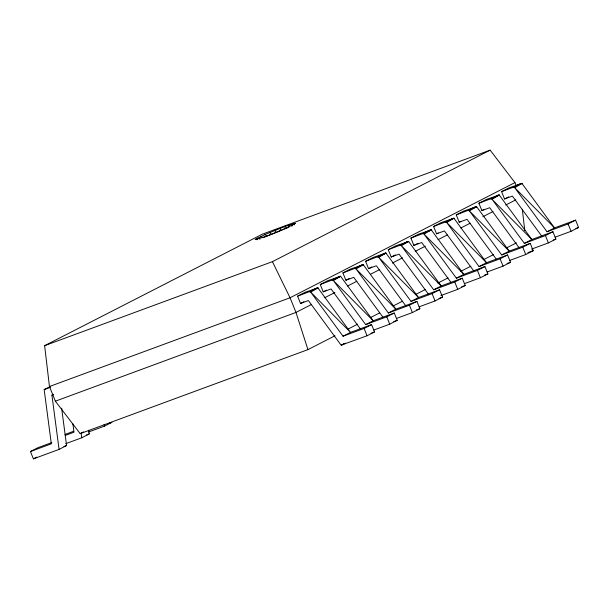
<?xml version="1.0" encoding="UTF-8"?>
<svg xmlns="http://www.w3.org/2000/svg" width="609" height="609" viewBox="0 0 609 609"><rect width="100%" height="100%" fill="white"/><g stroke="black" fill="none" stroke-linecap="round" stroke-linejoin="round"><path stroke-width="0.91" d="M260.858 236.406L262.921 237.784L285.027 228.679L285.179 226.396L295.555 223.267C282.911 230.194 269.087 235.812 255.171 239.573L264.991 234.541L285.179 226.396M289.412 224.881L288.872 227.309L285.027 228.679M291.856 226.335L292.685 223.815M294.101 224.98L294.779 223.259M310.225 291.353L317.928 287.897L310.727 292.16L310.225 291.353L297.58 296.126L300.541 303.457L308.39 300.564L341.101 345.174L367.052 335.78L374.55 331.943L371.589 324.612L350.533 332.377L343.034 336.214L310.727 292.16L350.533 332.377L317.928 287.897L305.079 292.29L297.58 296.126M373.789 330.048L389.722 324.171L397.22 320.334L394.259 313.003L373.203 320.768L340.591 276.288L333.389 280.559L332.887 279.744L320.25 284.517L323.212 291.848L331.052 288.955L360.444 329.027M396.459 318.438L412.384 312.562L419.883 308.725L416.921 301.394L395.865 309.159L363.261 264.679L356.059 268.95L355.557 268.135L342.913 272.908L345.882 280.239L353.722 277.346L383.107 317.418M419.121 306.829L435.054 300.953L442.553 297.116L439.591 289.785L418.535 297.557L385.931 253.07L378.729 257.341L378.227 256.526L365.583 261.307L368.544 268.638L376.385 265.745L405.777 305.817M440.908 295.548L457.724 289.351L465.215 285.507L462.254 278.176L441.198 285.948L408.593 241.461L401.392 245.732L400.889 244.917L388.253 249.698L391.214 257.028L399.055 254.136L428.447 294.208M464.454 283.619L480.387 277.742L487.885 273.898L484.924 266.567L463.868 274.339L431.263 229.859L424.062 234.122L423.559 233.308L410.915 238.089L413.876 245.419L421.717 242.527L451.109 282.599M487.124 272.01L503.057 266.133L510.548 262.296L507.586 254.965L486.53 262.73L453.926 218.25L446.724 222.513L446.222 221.699L433.585 226.479L436.546 233.81L444.387 230.918L473.779 270.99M509.794 260.401L525.719 254.524L533.218 250.687L530.256 243.356L509.2 251.121L476.596 206.641L469.394 210.904L468.892 210.097L456.248 214.87L459.209 222.201L467.05 219.309L496.442 259.381M531.573 249.119L548.389 242.915L555.88 239.078L552.919 231.747L531.863 239.512L499.258 195.032L492.057 199.303L491.554 198.488L478.918 203.261L481.879 210.592L489.72 207.699L519.112 247.772M555.126 237.183L571.052 231.306L578.55 227.469L575.589 220.138L554.533 227.903L521.928 183.423L514.727 187.694L514.224 186.879L501.58 191.652L504.541 198.983L512.39 196.09L541.774 236.163M334.95 335.787L307.948 349.619L80.175 433.646L55.373 401.186L49.451 386.525L44.632 345.676L262.372 234.168L490.146 150.141L514.94 182.601L515.99 185.189M44.632 345.676L272.406 261.657L490.146 150.141M61.631 408.159L66.571 445.552L59.073 449.389L33.411 458.859L30.45 451.528L51.323 443.824L44.16 389.6L50.296 386.517M59.073 449.389L51.917 395.172L53.577 394.32M514.94 182.601L290.059 297.771L49.451 386.525M320.25 284.517L327.749 280.68L340.591 276.288L332.08 280.155L339.578 276.319M342.913 272.908L350.411 269.071L363.261 264.679L354.75 268.546L362.241 264.709M365.583 261.307L373.081 257.462L385.931 253.07L377.413 256.937L384.911 253.1M388.253 249.698L395.743 245.853L408.593 241.461L400.083 245.328L407.581 241.491M410.915 238.089L418.413 234.252L431.263 229.859L427.853 231.405M433.585 226.479L441.076 222.643L453.926 218.25L450.523 219.796M456.248 214.87L463.746 211.034L476.596 206.641L473.185 208.187M478.918 203.261L486.416 199.425L499.258 195.032L490.747 198.899L498.246 195.063M501.58 191.652L509.078 187.816L521.928 183.423L513.417 187.29L520.908 183.454M316.908 287.928L309.418 291.764L317.928 287.897M430.243 229.882L422.745 233.727L425.303 232.562M452.913 218.273L445.415 222.118L447.965 220.953M475.576 206.672L468.077 210.508L470.635 209.344M300.541 303.457L303.876 301.752M323.212 291.848L326.546 290.143M345.882 280.239L349.208 278.534M368.544 268.638L371.878 266.925M391.214 257.028L395.378 254.897M413.876 245.419L418.04 243.288M436.546 233.81L438.214 232.958M459.209 222.201L460.876 221.349M481.879 210.592L484.376 209.313M504.541 198.983L508.713 196.852M311.199 304.637L295.982 312.432L55.373 401.186M324.726 297.71L334.874 292.51M347.556 286.017L356.851 281.259M370.379 274.332L379.681 269.566M392.363 263.073L402.503 257.873M415.186 251.38L425.333 246.188M438.016 239.695L447.31 234.929M460.838 228.002L470.14 223.244M482.823 216.743L492.97 211.551M505.645 205.058L515.793 199.859M30.45 451.528L37.948 447.684L51.864 442.553M80.175 433.646L83.547 431.918M33.411 458.859L36.746 457.153M65.81 443.656L81.743 437.78L89.241 433.943L88.747 430.205M88.48 432.047L104.413 426.171L111.904 422.334L109.255 423.316M347.61 329.309L357.742 324.117M370.401 317.639L379.681 312.881M393.186 305.969L402.473 301.211M415.97 294.299L425.257 289.541M437.917 283.063L448.041 277.871M460.701 271.393L470.833 266.202M483.493 259.723L493.617 254.532M506.277 248.053L516.402 242.862M365.704 324.612L373.203 320.768L333.389 280.559L365.704 324.612L386.761 316.84L394.259 313.003M388.367 313.003L395.865 309.159L356.059 268.95L388.367 313.003L409.423 305.231L416.921 301.394M411.037 301.394L418.535 297.557L378.729 257.341L411.037 301.394L432.093 293.622L439.591 289.785M433.707 289.785L441.198 285.948L401.392 245.732L433.707 289.785L454.756 282.02L462.254 278.176M456.369 278.176L463.868 274.339L424.062 234.122L456.369 278.176L477.426 270.411L484.924 266.567M479.039 266.567L486.53 262.73L446.724 222.513L479.039 266.567L500.096 258.802L507.586 254.965M501.702 254.958L509.2 251.121L469.394 210.904L501.702 254.958L522.758 247.193L530.256 243.356M524.372 243.349L531.863 239.512L492.057 199.303L524.372 243.349L545.428 235.584L552.919 231.747M547.034 231.747L554.533 227.903L514.727 187.694L547.034 231.747L568.09 223.975L575.589 220.138M343.034 336.214L364.091 328.449L371.589 324.612M341.938 344.747L343.605 343.895M341.39 345.25L345.554 343.118M514.224 186.879L521.928 183.423M491.554 198.488L499.258 195.032M468.892 210.097L476.596 206.641M446.222 221.699L453.926 218.25M423.559 233.308L431.263 229.859M400.889 244.917L408.593 241.461M378.227 256.526L385.931 253.07M355.557 268.135L363.261 264.679M332.887 279.744L340.591 276.288M50.303 387.347L44.16 389.6M51.917 395.172L53.699 394.518M575.893 228.451L578.55 227.469M553.231 240.06L555.88 239.078M527.904 252.644L533.218 250.687M507.008 263.598L510.548 262.296M484.345 275.207L487.885 273.898M461.675 286.816L465.215 285.507M64.965 434.476L73.659 431.263M65.292 435.427L73.993 432.215L72.882 423.803M439.013 298.425L442.553 297.116M416.343 310.034L419.883 308.725M86.585 434.925L89.241 433.943M393.68 321.636L397.22 320.334M63.915 446.526L66.571 445.552M371.01 333.245L374.55 331.943M255.78 239.01L257.462 239.771M257.721 237.929L260.066 239.17M264.991 234.541L266.673 236.094M269.825 232.471L271.074 234.206M272.406 261.657L290.059 297.771L295.982 312.432L307.948 349.619M568.09 223.975L571.052 231.306M545.428 235.584L548.389 242.915M522.758 247.193L525.719 254.524M500.096 258.802L503.057 266.133M477.426 270.411L480.387 277.742M454.756 282.02L457.724 289.351M432.093 293.622L435.054 300.953M409.423 305.231L412.384 312.562M386.761 316.84L389.722 324.171M364.091 328.449L367.052 335.78M275.04 230.324L275.808 232.25M280.277 228.246L280.574 230.369M104.162 424.306L104.413 426.171M81.126 433.106L81.743 437.78M522.294 209.329L524.813 230.682"/></g></svg>
